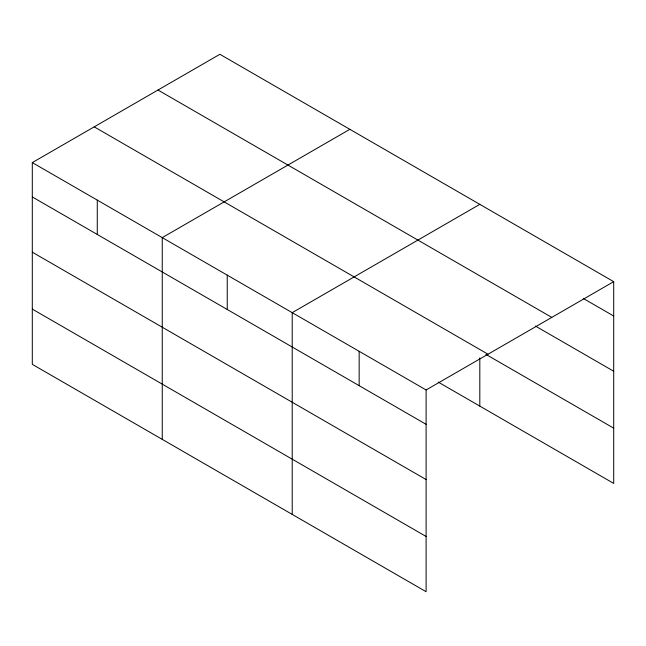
<?xml version="1.0" encoding="UTF-8"?>
<svg xmlns="http://www.w3.org/2000/svg" width="646" height="646" viewBox="0 0 646 646"><rect width="100%" height="100%" fill="white"/><g stroke="black" fill="none" stroke-linecap="round" stroke-linejoin="round"><path stroke-width="0.97" d="M426.11 479.558L426.11 389.958L32.3 162.598L32.3 364.344L426.11 591.712L426.11 479.558L32.3 252.19M32.3 162.598L219.89 54.288L613.7 281.656L613.7 483.402L438.222 382.093M349.849 129.321L162.259 237.623L162.259 439.377M479.808 204.354L292.218 312.656L292.218 514.402M426.11 389.958L613.7 281.656M583.265 298.444L613.7 316.007M157.987 90.036L551.797 317.396M535.453 326.077L613.7 371.248M94.203 126.858L488.013 354.218M485.889 354.371L613.7 428.161M32.3 196.949L426.11 424.317M32.3 309.103L426.11 536.471M479.808 357.892L479.808 406.1M359.16 351.311L359.16 385.662M227.239 275.139L227.239 309.499M97.28 200.115L97.28 234.466"/></g></svg>
